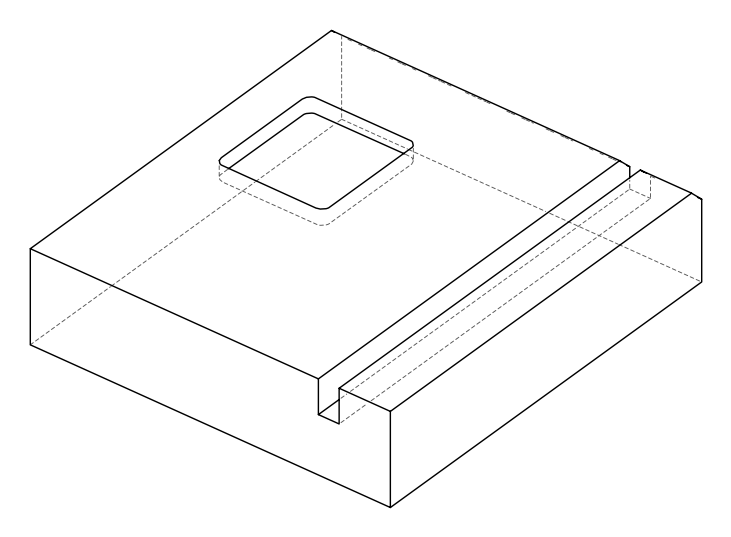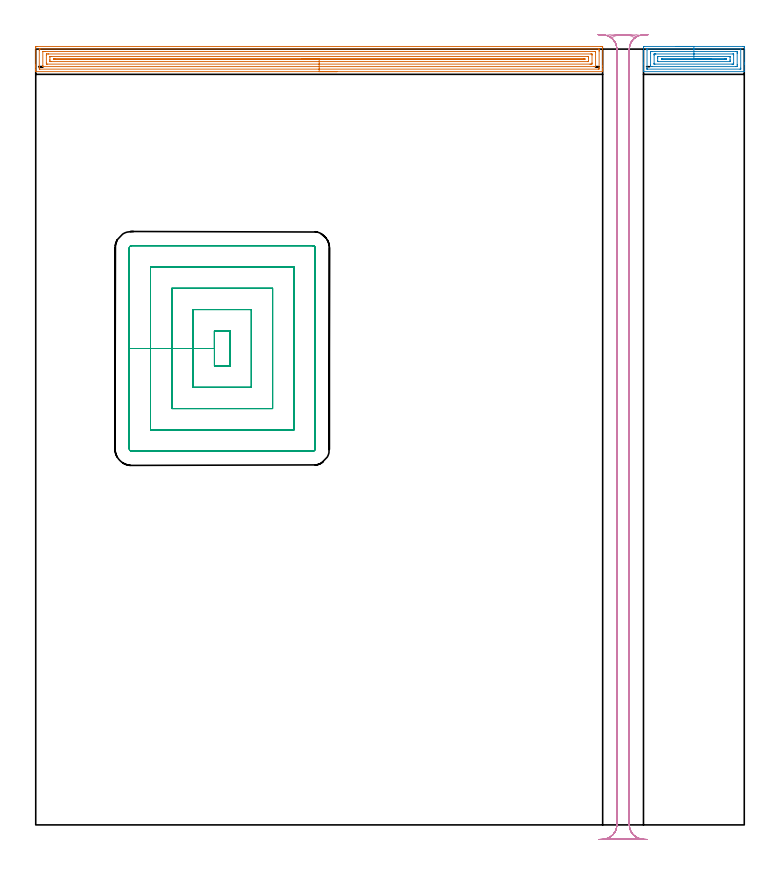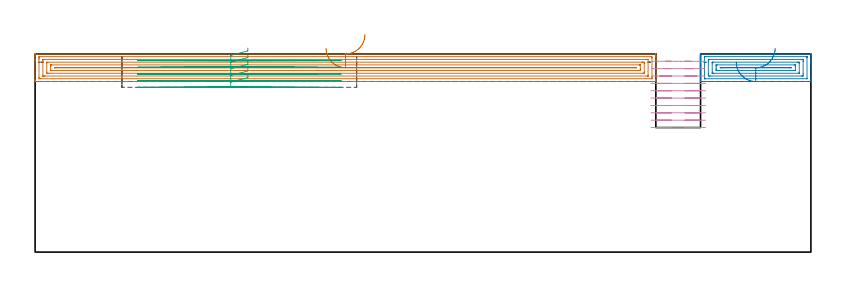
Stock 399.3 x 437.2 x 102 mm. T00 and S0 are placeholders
(PLAN: 4 operations, 1 tool changes, 51 min)
(1 AREA_MILL | FG_CHAMFER_SURFACE | UGT0205_001 | 15.5 min | 32913 mm3)
(2 AREA_MILL_1 | FG_CHAMFER_SURFACE_1 | UGT0205_001 | 2.89 min | 6442 mm3)
(3 MILL_RECTANGULAR_POCKET | POCKET_RECTANGULAR_STRAIGHT | NXT0201_012 | Follow Part, ap 4, ae 75% | 13.45 min | 272620 mm3)
(4 MILL_RECTANGULAR_SLOT | SLOT_RECTANGULAR | NXT0201_012 | Follow Part, ap 4, ae 75% | 19.14 min | 379685 mm3)
(TOOL UGT0205_001 | Chamfer Mill 20 x 3 x 45 deg. | D20 FL50 Z2)
(TOOL NXT0201_012 | ENDMILL 16mm [2P460-1600-NA 1630] | D16 FL38 Z6)
(OP 1 AREA_MILL)
G17 G21 G94 G90
T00 M6
G54
G17 G0 G90 X169.75 Y424.5 S1061 M3
G43 Z112. H0
G94 G1 X169.712 Z111.128 F250.
X169.598 Z110.263
X169.409 Z109.412
X169.147 Z108.58
X168.813 Z107.774
X168.41 Z107.
X167.942 Z106.264
X167.41 Z105.572
X166.821 Z104.929
X166.178 Z104.339
X165.486 Z103.808
X164.75 Z103.34
X163.976 Z102.937
X163.17 Z102.603
X162.338 Z102.341
X161.486 Z102.152
X160.622 Z102.038
X159.75 Z102.
X0.179
X0.007 Y424.503 Z101.988
X0. Y424.514 Z101.977
Y424.882 Z101.618
Y425.15 Z101.35
Y425.859 Z100.636
Y427.097 Z99.4
Y427.626 Z98.869
Y428.245 Z98.251
Y437.96 Z88.538
X0.003 Y438.224 Z88.273
X0.009 Y438.692 Z87.806
X0.15 Y438.695 Z87.803
X0.626 Y438.7 Z87.8
X318.392
X318.874 Y438.699 Z87.801
X319.35 Y438.695 Z87.803
X319.491 Y438.692 Z87.806
X319.495 Y438.224 Z88.273
X319.5 Y437.605 Z88.892
Y427.626 Z98.869
Y426.214 Z100.282
Y425.859 Z100.636
Y425.15 Z101.35
Y424.882 Z101.617
X319.493 Y424.513 Z101.978
X319.491 Y424.503 Z101.988
X319.322 Y424.5 Z102.
X159.75
Y425.914 Z100.586
X2.358 Y425.915 Z100.585
X2.027 Y425.921 Z100.579
X2.01 Y426.029 Z100.471
X2.003 Y426.266 Z100.234
X2.001 Y426.742 Z99.758
X2. Y427.152 Z99.348
X2.001 Y436.458 Z90.042
X2.002 Y436.865 Z89.635
X2.01 Y437.27 Z89.23
X2.414 Y437.284 Z89.216
X2.471 Y437.285 Z89.215
X317.142
X317.473 Y437.279 Z89.221
X317.49 Y437.171 Z89.329
X317.497 Y436.934 Z89.566
X317.499 Y436.458 Z90.042
X317.5 Y436.048 Z90.452
X317.499 Y426.742 Z99.758
X317.498 Y426.335 Z100.165
X317.49 Y425.931 Z100.569
X317.086 Y425.916 Z100.584
X317.029 Y425.915 Z100.585
X159.75 Y425.914 Z100.586
Y427.328 Z99.172
X4.503 Y427.329 Z99.171
X4.202 Y427.33 Z99.17
X4.102 Y427.332 Z99.168
X4.024 Y427.335 Z99.165
X4.01 Y427.339 Z99.161
X4.006 Y427.369 Z99.131
X4.003 Y427.426 Z99.074
X4.001 Y427.626 Z98.874
X4. Y427.825 Z98.675
X4.001 Y435.773 Z90.727
X4.006 Y435.84 Z90.66
X4.01 Y435.861 Z90.639
X4.018 Y435.865 Z90.635
X4.052 Y435.867 Z90.633
X4.202 Y435.87 Z90.63
X4.796 Y435.871 Z90.629
X5.096 Y435.872 Z90.628
X314.997 Y435.871 Z90.629
X315.298 Y435.87 Z90.63
X315.398 Y435.868 Z90.632
X315.476 Y435.865 Z90.635
X315.49 Y435.861 Z90.639
X315.494 Y435.831 Z90.669
X315.497 Y435.774 Z90.726
X315.499 Y435.574 Z90.926
X315.5 Y435.375 Z91.125
X315.499 Y427.427 Z99.073
X315.494 Y427.36 Z99.14
X315.49 Y427.339 Z99.161
X315.482 Y427.335 Z99.165
X315.448 Y427.333 Z99.167
X315.298 Y427.33 Z99.17
X314.704 Y427.329 Z99.171
X314.404
X159.75 Y427.328 Z99.172
Y428.743 Z97.757
X6.647
X6.131 Y428.747 Z97.753
X6.013 Y428.75 Z97.75
X6.007 Y428.954 Z97.546
X6. Y429.382 Z97.118
Y433.808 Z92.692
X6.01 Y434.245 Z92.255
X6.017 Y434.451 Z92.049
X6.23 Y434.454 Z92.046
X6.884 Y434.457 Z92.043
X7.121
X312.853
X313.369 Y434.453 Z92.047
X313.487 Y434.45 Z92.05
X313.493 Y434.246 Z92.254
X313.5 Y433.818 Z92.682
Y429.392 Z97.108
X313.49 Y428.955 Z97.545
X313.482 Y428.75 Z97.75
X313.27 Y428.746 Z97.754
X312.616 Y428.743 Z97.757
X312.379
X159.75
Y430.157 Z96.343
X8.552
X8.313 Y430.158 Z96.342
X8.153 Y430.161 Z96.339
X8.028 Y430.164 Z96.336
X8.009 Y430.171 Z96.329
X8.007 Y430.181 Z96.319
X8.004 Y430.275 Z96.225
X8. Y430.939 Z95.561
Y431.158 Z95.342
Y432.705 Z93.795
X8.001 Y432.925 Z93.575
X8.003 Y433.008 Z93.492
X8.006 Y433.027 Z93.473
X8.008 Y433.033 Z93.467
X8.034 Y433.036 Z93.464
X8.193 Y433.04 Z93.46
X8.432 Y433.043 Z93.457
X8.552
X310.948
X311.187 Y433.042 Z93.458
X311.347 Y433.039 Z93.461
X311.472 Y433.036 Z93.464
X311.491 Y433.029 Z93.471
X311.493 Y433.019 Z93.481
X311.496 Y432.925 Z93.575
X311.5 Y432.261 Z94.239
Y432.042 Z94.458
Y430.495 Z96.005
X311.499 Y430.275 Z96.225
X311.497 Y430.192 Z96.308
X311.494 Y430.173 Z96.327
X311.492 Y430.167 Z96.333
X311.465 Y430.164 Z96.336
X311.307 Y430.16 Z96.34
X311.067 Y430.157 Z96.343
X310.948
X159.75
Y431.571 Z94.929
X10.878
X10.46 Y431.572 Z94.928
X10.037 Y431.576 Z94.924
X10.01 Y431.578 Z94.922
X10.007 Y431.606 Z94.894
X10.016 Y431.622 Z94.878
X10.036 Y431.625 Z94.875
X10.087 Y431.628 Z94.872
X10.191 Y431.629 Z94.871
X10.401
X308.622
X309.04 Y431.628 Z94.872
X309.463 Y431.624 Z94.876
X309.49 Y431.622 Z94.878
X309.493 Y431.594 Z94.906
X309.484 Y431.578 Z94.922
X309.464 Y431.575 Z94.925
X309.413 Y431.572 Z94.928
X309.309 Y431.571 Z94.929
X309.099
X159.75
X158.878 Z94.967
X158.014 Z95.081
X157.162 Z95.27
X156.33 Z95.532
X155.524 Z95.866
X154.75 Z96.269
X154.014 Z96.737
X153.322 Z97.268
X152.679 Z97.858
X152.09 Z98.501
X151.558 Z99.193
X151.09 Z99.929
X150.687 Z100.703
X150.353 Z101.509
X150.091 Z102.341
X149.902 Z103.192
X149.788 Z104.057
X149.75 Z104.929
G0 Z112.
M5
M2
(OP 2 AREA_MILL_1)
G17 G21 G94 G90
T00 M6
G54
G17 G0 G90 X360.9 Y438.7 S1061 M3
G43 Z112. H0
Z97.8
G94 G1 X360.938 Z96.928 F250.
X361.052 Z96.063
X361.241 Z95.212
X361.503 Z94.38
X361.837 Z93.574
X362.24 Z92.8
X362.708 Z92.064
X363.24 Z91.372
X363.829 Z90.729
X364.472 Z90.14
X365.164 Z89.608
X365.9 Z89.14
X366.674 Z88.737
X367.48 Z88.403
X368.312 Z88.141
X369.164 Z87.952
X370.028 Z87.838
X370.9 Z87.8
X398.315
X398.792 Y438.698 Z87.802
X399.262 Y438.693 Z87.804
X399.292 Y438.691 Z87.805
X399.296 Y438.224 Z88.272
X399.3 Y437.718 Z88.778
Y429.392 Z97.102
Y428.638 Z97.86
Y428.509 Z97.989
X399.299 Y424.637 Z101.861
X399.29 Y424.505 Z101.993
X399.235 Y424.5 Z102.
X342.565
X342.51 Y424.505 Z101.993
X342.5 Y424.64 Z101.859
Y428.638 Z97.86
Y429.392 Z97.102
Y438.224 Z88.272
X342.504 Y438.605 Z87.891
X342.51 Y438.691 Z87.805
X342.598 Y438.698 Z87.798
X343.008 Y438.7 Z87.8
X370.9
Y437.286 Z89.214
X397.077 Y437.285 Z89.215
X397.224 Y437.281 Z89.219
X397.289 Y437.279 Z89.221
X397.294 Y437.241 Z89.259
X397.297 Y437.2 Z89.3
X397.299 Y437.063 Z89.437
X397.3 Y426.465 Z100.035
X397.298 Y426.187 Z100.313
X397.295 Y426.001 Z100.499
X397.29 Y425.935 Z100.565
X397.285 Y425.92 Z100.58
X397.279 Y425.918 Z100.582
X397.229 Y425.916 Z100.584
X397.021 Y425.914 Z100.586
X396.966
X344.723 Y425.915 Z100.585
X344.576 Y425.919 Z100.581
X344.511 Y425.921 Z100.579
X344.506 Y425.959 Z100.541
X344.503 Y426. Z100.5
X344.501 Y426.137 Z100.363
X344.5 Y436.735 Z89.765
X344.502 Y437.013 Z89.487
X344.505 Y437.199 Z89.301
X344.51 Y437.265 Z89.235
X344.515 Y437.28 Z89.22
X344.521 Y437.282 Z89.218
X344.571 Y437.284 Z89.216
X344.779 Y437.286 Z89.214
X344.834
X370.9
Y435.872 Z90.628
X394.365 Y435.871 Z90.629
X394.956 Y435.868 Z90.632
X395.25 Y435.865 Z90.635
X395.292 Y435.574 Z90.926
X395.297 Y435.528 Z90.972
X395.3 Y434.691 Z91.809
Y428.459 Z98.041
X395.297 Y427.626 Z98.874
X395.294 Y427.582 Z98.918
X395.25 Y427.336 Z99.165
X394.661 Y427.33 Z99.17
X394.365 Y427.329 Z99.171
X347.435
X347.139 Y427.33 Z99.17
X346.55 Y427.335 Z99.165
X346.508 Y427.626 Z98.874
X346.503 Y427.672 Z98.828
X346.5 Y428.509 Z97.991
Y434.741 Z91.759
X346.503 Y435.574 Z90.926
X346.506 Y435.618 Z90.882
X346.55 Y435.865 Z90.635
X347.139 Y435.87 Z90.63
X347.435 Y435.871 Z90.629
X370.9 Y435.872 Z90.628
Y434.457 Z92.043
X392.829
X393.271 Y434.452 Z92.048
X393.29 Y434.45 Z92.05
X393.294 Y434.425 Z92.075
X393.298 Y434.363 Z92.137
X393.3 Y434.238 Z92.262
Y433.987 Z92.513
Y429.392 Z97.108
X393.298 Y429.04 Z97.46
X393.295 Y428.864 Z97.636
X393.29 Y428.777 Z97.723
X393.28 Y428.749 Z97.751
X393.24 Y428.747 Z97.753
X392.594 Y428.743 Z97.757
X392.359
X348.971
X348.529 Y428.748 Z97.752
X348.51 Y428.75 Z97.75
X348.506 Y428.775 Z97.725
X348.502 Y428.837 Z97.663
X348.5 Y428.962 Z97.538
Y429.213 Z97.287
Y433.808 Z92.692
X348.502 Y434.16 Z92.34
X348.505 Y434.336 Z92.164
X348.51 Y434.423 Z92.077
X348.52 Y434.451 Z92.049
X348.56 Y434.453 Z92.047
X349.206 Y434.457 Z92.043
X349.441
X370.9
Y433.043 Z93.457
X390.823
X390.942 Y433.042 Z93.458
X391.178 Y433.036 Z93.464
X391.291 Y433.028 Z93.472
X391.295 Y432.992 Z93.508
X391.298 Y432.925 Z93.575
X391.3 Y432.449 Z94.051
Y431.158 Z95.342
X391.299 Y430.683 Z95.817
X391.292 Y430.275 Z96.225
X391.288 Y430.164 Z96.336
X391.06 Y430.159 Z96.341
X390.941 Y430.157 Z96.343
X350.977
X350.858 Y430.158 Z96.342
X350.622 Y430.164 Z96.336
X350.509 Y430.172 Z96.328
X350.505 Y430.208 Z96.292
X350.502 Y430.275 Z96.225
X350.5 Y430.751 Z95.749
Y432.042 Z94.458
X350.501 Y432.517 Z93.983
X350.508 Y432.925 Z93.575
X350.512 Y433.036 Z93.464
X350.74 Y433.041 Z93.459
X350.859 Y433.043 Z93.457
X370.9
Y431.629 Z94.871
X388.167
X388.581 Y431.628 Z94.872
X388.994 Y431.624 Z94.876
X389.052 Y431.622 Z94.878
X389.247 Y431.599 Z94.901
X389.109 Y431.578 Z94.922
X389.052 Y431.576 Z94.924
X388.637 Y431.572 Z94.928
X388.225 Y431.571 Z94.929
X353.219
X353.162 Y431.572 Z94.928
X352.748 Y431.578 Z94.922
X352.553 Y431.601 Z94.899
X352.691 Y431.622 Z94.878
X352.748 Y431.624 Z94.876
X353.162 Y431.629 Z94.871
X353.22
X370.9
X371.772 Z94.909
X372.636 Z95.023
X373.488 Z95.212
X374.32 Z95.474
X375.126 Z95.808
X375.9 Z96.211
X376.636 Z96.68
X377.328 Z97.211
X377.971 Z97.8
X378.56 Z98.443
X379.092 Z99.135
X379.56 Z99.871
X379.963 Z100.645
X380.297 Z101.451
X380.559 Z102.283
X380.748 Z103.135
X380.862 Z103.999
X380.9 Z104.871
G0 Z112.
M5
M2
(OP 3 MILL_RECTANGULAR_POCKET)
G17 G21 G94 G90
T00 M6
G54
G17 G0 G90 X109.5 Y273.066 S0 M3
G43 Z112. H1
Z105.
G94 G1 Y278.4 Z103.571 F250.
X100.7 Z101.213
Y268.5 Z98.56
Y258.6 F500.
X109.5
Y278.4
X100.7
Y268.5
X88.7
Y246.6
X121.5
Y290.4
X88.7
Y268.5
X76.7
Y234.6
X133.5
Y302.4
X76.7
Y268.5
X64.7
Y222.6
X145.5
Y314.4
X64.7
Y268.5
X52.7
Y211.9
G3 X54. Y210.6 R1.3
G1 X156.2
G3 X157.5 Y211.9 R1.3
G1 Y325.1
G3 X156.2 Y326.4 R1.3
G1 X54.
G3 X52.7 Y325.1 R1.3
G1 Y268.5
Y267.5
G0 X109.5 Y273.066 Z101.56
G1 Y278.4 Z100.131 F250.
X100.7 Z97.773
Y268.5 Z95.12
Y258.6 F500.
X109.5
Y278.4
X100.7
Y268.5
X88.7
Y246.6
X121.5
Y290.4
X88.7
Y268.5
X76.7
Y234.6
X133.5
Y302.4
X76.7
Y268.5
X64.7
Y222.6
X145.5
Y314.4
X64.7
Y268.5
X52.7
Y211.9
G3 X54. Y210.6 R1.3
G1 X156.2
G3 X157.5 Y211.9 R1.3
G1 Y325.1
G3 X156.2 Y326.4 R1.3
G1 X54.
G3 X52.7 Y325.1 R1.3
G1 Y268.5
Y267.5
G0 X109.5 Y273.066 Z98.12
G1 Y278.4 Z96.691 F250.
X100.7 Z94.333
Y268.5 Z91.68
Y258.6 F500.
X109.5
Y278.4
X100.7
Y268.5
X88.7
Y246.6
X121.5
Y290.4
X88.7
Y268.5
X76.7
Y234.6
X133.5
Y302.4
X76.7
Y268.5
X64.7
Y222.6
X145.5
Y314.4
X64.7
Y268.5
X52.7
Y211.9
G3 X54. Y210.6 R1.3
G1 X156.2
G3 X157.5 Y211.9 R1.3
G1 Y325.1
G3 X156.2 Y326.4 R1.3
G1 X54.
G3 X52.7 Y325.1 R1.3
G1 Y268.5
Y267.5
G0 X109.5 Y273.066 Z94.68
G1 Y278.4 Z93.251 F250.
X100.7 Z90.893
Y268.5 Z88.24
Y258.6 F500.
X109.5
Y278.4
X100.7
Y268.5
X88.7
Y246.6
X121.5
Y290.4
X88.7
Y268.5
X76.7
Y234.6
X133.5
Y302.4
X76.7
Y268.5
X64.7
Y222.6
X145.5
Y314.4
X64.7
Y268.5
X52.7
Y211.9
G3 X54. Y210.6 R1.3
G1 X156.2
G3 X157.5 Y211.9 R1.3
G1 Y325.1
G3 X156.2 Y326.4 R1.3
G1 X54.
G3 X52.7 Y325.1 R1.3
G1 Y268.5
Y267.5
G0 X109.5 Y273.066 Z91.24
G1 Y278.4 Z89.811 F250.
X100.7 Z87.453
Y268.5 Z84.8
Y258.6 F500.
X109.5
Y278.4
X100.7
Y268.5
X88.7
Y246.6
X121.5
Y290.4
X88.7
Y268.5
X76.7
Y234.6
X133.5
Y302.4
X76.7
Y268.5
X64.7
Y222.6
X145.5
Y314.4
X64.7
Y268.5
X52.7
Y211.9
G3 X54. Y210.6 R1.3
G1 X156.2
G3 X157.5 Y211.9 R1.3
G1 Y325.1
G3 X156.2 Y326.4 R1.3
G1 X54.
G3 X52.7 Y325.1 R1.3
G1 Y268.5
Y267.5
G0 Z112.
M5
M2
(OP 4 MILL_RECTANGULAR_SLOT)
G17 G21 G94 G90
T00 M6
G54
G17 G0 G90 X344.797 Y-8.23 S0 M3
G43 Z112. H1
Z98.21
G94 G1 X341.808 Y-7.97 F250.
G2 X334.5 Y0. R8. F500.
G1 Y437.2
G2 X337.5 Y443.445 R8.
G3 X332.514 Y445.2 R8.
G1 X329.486
G3 X324.5 Y443.445 R8.
G2 X327.5 Y437.2 R8.
G1 Y0.
G2 X320.192 Y-7.97 R8.
G1 X317.203 Y-8.23 F250.
G0 X344.797 Z94.42
G1 X341.808 Y-7.97
G2 X334.5 Y0. R8. F500.
G1 Y437.2
G2 X338.5 Y444.128 R8.
G3 X334.514 Y445.2 R8.
G1 X327.487
G3 X323.5 Y444.128 R8.
G2 X327.5 Y437.2 R8.
G1 Y0.
G2 X320.192 Y-7.97 R8.
G1 X317.203 Y-8.23 F250.
G0 X344.797 Z90.63
G1 X341.808 Y-7.97
G2 X334.5 Y0. R8. F500.
G1 Y437.2
G2 X340.372 Y444.912 R8.
G1 X340.38 Y444.941
G3 X338.374 Y445.2 R8.
G1 X323.624
G3 X321.619 Y444.941 R8.
G1 X321.627 Y444.912
G2 X327.5 Y437.2 R8.
G1 Y0.
G2 X320.192 Y-7.97 R8.
G1 X317.203 Y-8.23 F250.
G0 Z112.
X316.904 Y445.34
Z86.84
G1 X319.9 Y445.19
G2 X327.5 Y437.2 R8. F500.
G1 Y0.
G2 X319.9 Y-7.99 R8.
G1 X342.1
G2 X334.5 Y0. R8.
G1 Y437.2
G2 X342.1 Y445.19 R8.
G1 X345.096 Y445.34 F250.
G0 X316.904 Z83.05
G1 X319.9 Y445.19
G2 X327.5 Y437.2 R8. F500.
G1 Y0.
G2 X319.9 Y-7.99 R8.
G1 X342.1
G2 X334.5 Y0. R8.
G1 Y437.2
G2 X342.1 Y445.19 R8.
G1 X345.096 Y445.34 F250.
G0 X316.904 Z79.26
G1 X319.9 Y445.19
G2 X327.5 Y437.2 R8. F500.
G1 Y0.
G2 X319.9 Y-7.99 R8.
G1 X342.1
G2 X334.5 Y0. R8.
G1 Y437.2
G2 X342.1 Y445.19 R8.
G1 X345.096 Y445.34 F250.
G0 X316.904 Z75.47
G1 X319.9 Y445.19
G2 X327.5 Y437.2 R8. F500.
G1 Y0.
G2 X319.9 Y-7.99 R8.
G1 X342.1
G2 X334.5 Y0. R8.
G1 Y437.2
G2 X342.1 Y445.19 R8.
G1 X345.096 Y445.34 F250.
G0 X316.904 Z71.68
G1 X319.9 Y445.19
G2 X327.5 Y437.2 R8. F500.
G1 Y0.
G2 X319.9 Y-7.99 R8.
G1 X342.1
G2 X334.5 Y0. R8.
G1 Y437.2
G2 X342.1 Y445.19 R8.
G1 X345.096 Y445.34 F250.
G0 X316.904 Z67.89
G1 X319.9 Y445.19
G2 X327.5 Y437.2 R8. F500.
G1 Y0.
G2 X319.9 Y-7.99 R8.
G1 X342.1
G2 X334.5 Y0. R8.
G1 Y437.2
G2 X342.1 Y445.19 R8.
G1 X345.096 Y445.34 F250.
G0 X316.904 Z64.1
G1 X319.9 Y445.19
G2 X327.5 Y437.2 R8. F500.
G1 Y0.
G2 X319.9 Y-7.99 R8.
G1 X342.1
G2 X334.5 Y0. R8.
G1 Y437.2
G2 X342.1 Y445.19 R8.
G1 X345.096 Y445.34 F250.
G0 Z112.
M5
M2
